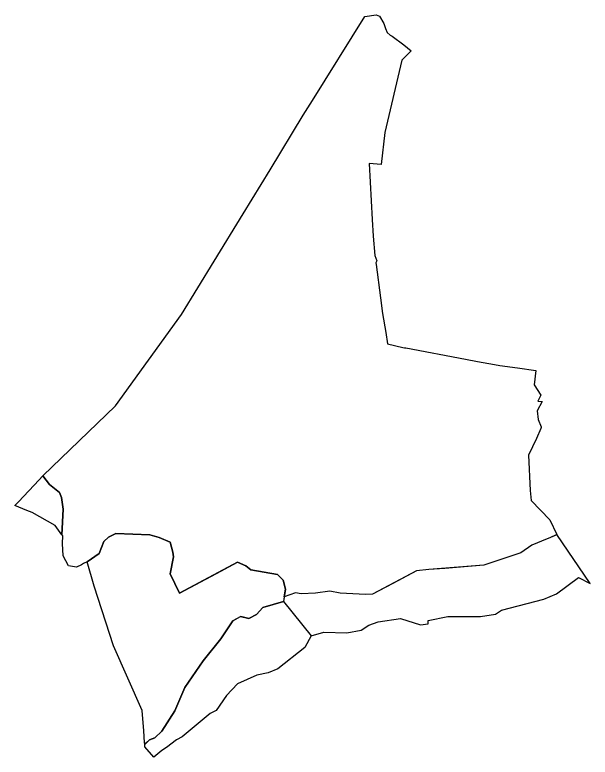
# Model space of a CAD drawing. Extents: x 14987 to 27544, y 5584 to 8136.
# Drawn here: x 20691 to 22583, y 5606 to 8049 of the extents above; entities that cross this region are included whole.
import ezdxf

# ---------------------------------------------------------------- set-up
doc = ezdxf.new("R2010")
doc.units = 0
doc.header["$LTSCALE"] = 10
doc.header["$MEASUREMENT"] = 0
doc.layers.add('HOJA', color=8, linetype='CONTINUOUS')

msp = doc.modelspace()

# ---------------------------------------------------------------- linework, layer by layer
at = {"layer": 'HOJA'}
for points in [[(20783.465, 6531.279), (20783.268, 6531.478), (21022.353, 6761.996), (21239.653, 7063.063), (21346.822, 7237.819), (21441.886, 7393.853), (21530.311, 7538.989), (21639.564, 7718.312), (21670.18, 7766.817), (21841.669, 8042.891), (21879.448, 8048.731), (21890.588, 8044.085), (21904.727, 8020.356), (21909.878, 8003.794), (21915.99, 7990.137), (21925.783, 7981.418), (21929.731, 7979.206), (21932.576, 7978.275), (21969.938, 7949.657), (21994.617, 7930.753), (21964.167, 7900.027), (21907.79, 7661.556), (21896.287, 7556.013), (21896.259, 7555.727), (21856.413, 7559.685), (21866.076, 7375.548), (21869.93, 7320.778), (21875.054, 7256.827), (21881.222, 7238.92), (21878.435, 7232.516), (21879.64, 7227.554), (21893.619, 7117.528), (21900.786, 7065.937), (21911.072, 7003.164), (21917.062, 6966.138), (21967.672, 6953.947), (21972.163, 6952.824), (21977.259, 6952.447), (22173.715, 6915.747), (22212.88, 6908.254), (22249.925, 6901.391), (22256.665, 6900.162), (22286.708, 6895.079), (22344.795, 6886.665), (22404.606, 6877.711), (22399.459, 6831.162), (22421.254, 6796.818), (22411.107, 6777.569), (22425.232, 6776.082), (22408.956, 6745.58), (22412.721, 6716.636), (22422.203, 6692.891), (22421.966, 6690.371), (22421.104, 6687.342), (22407.221, 6654.382), (22380.937, 6599.963), (22385.678, 6482.974), (22388.77, 6450.188), (22450.285, 6386.906), (22473.919, 6338.367), (22465.519, 6334.465), (22462.219, 6332.933), (22450.585, 6327.36), (22441.639, 6324.348), (22392.012, 6303.589), (22354.914, 6278.145), (22233.807, 6237.084), (22104.931, 6226.791), (22053.056, 6223.506), (22012.109, 6218.426), (21934.698, 6177.31), (21867.038, 6142.623), (21844.36, 6141.075), (21761.218, 6145.349), (21727.049, 6152.13), (21679.803, 6145.476), (21632.907, 6142.983), (21614.067, 6146.831), (21577.259, 6132.855), (21581.345, 6158.356), (21573.168, 6188.459), (21555.125, 6207.066), (21467.25, 6222.461), (21451.194, 6235.273), (21422.959, 6247.539), (21232.539, 6145.089), (21201.763, 6208.979), (21212.755, 6264.907), (21210.262, 6280.25), (21201.715, 6312.995), (21166.039, 6328.243), (21134.482, 6337.384), (21023.552, 6341.458), (20998.474, 6330.149), (20983.849, 6315.569), (20968.158, 6275.766), (20928.665, 6248.391), (20916.933, 6242.583), (20909.992, 6239.148), (20893.741, 6231.104), (20866.872, 6235.723), (20849.624, 6268.54), (20847.474, 6308.894), (20848.327, 6333.859), (20845.461, 6337.811), (20850.29, 6421.826), (20844.402, 6459.878), (20837.719, 6476.215), (20804.942, 6502.542), (20783.465, 6531.279), (20783.271, 6531.481)], [(20782.149, 6530.295), (20783.465, 6531.279), (20804.942, 6502.542), (20837.719, 6476.215), (20844.402, 6459.878), (20850.29, 6421.826), (20845.461, 6337.811), (20823.449, 6368.156), (20748.349, 6410.845), (20729.943, 6417.323), (20690.959, 6433.905), (20702.642, 6446.255), (20736.617, 6482.167), (20770.979, 6518.488)], [(21614.067, 6146.831), (21577.259, 6132.855), (21574.948, 6118.433), (21665.608, 6004.627), (21707.039, 6016.598), (21783.249, 6014.787), (21829.75, 6024.092), (21855.799, 6039.538), (21886.035, 6050.895), (21959.818, 6061.808), (22024.754, 6041.597), (22050.929, 6044.14), (22050.425, 6055.159), (22115.005, 6068.174), (22222.626, 6068.445), (22271.833, 6076.567), (22291.206, 6089.783), (22431.3, 6125.542), (22472.388, 6143.328), (22544.682, 6197.459), (22583.305, 6176.791), (22473.919, 6338.367), (22450.585, 6327.36), (22441.639, 6324.348), (22392.012, 6303.589), (22354.914, 6278.145), (22233.807, 6237.084), (22053.056, 6223.506), (22012.109, 6218.426), (21867.038, 6142.623), (21844.36, 6141.075), (21761.218, 6145.349), (21727.049, 6152.13), (21679.803, 6145.476), (21632.907, 6142.983)], [(21118.279, 5647.853), (21133.731, 5662.343), (21151.806, 5669.67), (21174.226, 5691.711), (21217.105, 5757.664), (21249.694, 5835.218), (21309.885, 5922.192), (21368.652, 5995.452), (21408.409, 6054.437), (21433.703, 6068.32), (21460.214, 6062.55), (21485.759, 6075.018), (21507.104, 6098.487), (21574.948, 6118.433), (21665.608, 6004.627), (21644.923, 5966.287), (21556.18, 5896.224), (21524.36, 5882.783), (21487.028, 5876.028), (21423.729, 5847.013), (21387.665, 5808.625), (21353.571, 5759.693), (21333.446, 5749.086), (21241.739, 5672.021), (21222.359, 5662.238), (21189.648, 5637.742), (21174.433, 5627.456), (21148.399, 5605.678), (21118.832, 5640.162)]]:
    msp.add_lwpolyline(points, close=True, dxfattribs=at)
for points in [[(20928.665, 6248.391), (20968.158, 6275.766), (20983.849, 6315.569), (20998.474, 6330.149), (21023.552, 6341.458), (21134.482, 6337.384)], [(20928.665, 6248.391), (20968.158, 6275.766), (20983.849, 6315.569), (20998.474, 6330.149), (21023.552, 6341.458), (21134.482, 6337.384), (21166.039, 6328.243), (21201.715, 6312.995), (21210.262, 6280.25), (21212.755, 6264.907), (21201.763, 6208.979), (21232.539, 6145.089), (21353.949, 6209.875), (21422.959, 6247.539), (21451.194, 6235.273), (21467.25, 6222.461), (21555.125, 6207.066), (21573.168, 6188.459), (21581.345, 6158.356), (21574.948, 6118.433), (21507.104, 6098.487), (21485.759, 6075.018), (21460.214, 6062.55), (21434.608, 6068.123), (21408.409, 6054.437), (21368.652, 5995.452), (21309.885, 5922.192), (21249.694, 5835.218), (21217.105, 5757.664), (21174.226, 5691.711), (21151.806, 5669.67), (21133.731, 5662.343), (21130.072, 5658.912), (21127.578, 5656.573), (21120.001, 5649.467), (21118.279, 5647.853), (21117.874, 5653.497), (21115.094, 5692.151), (21110.247, 5759.564), (21015.504, 5971.79), (20951.972, 6168.73), (20928.665, 6248.391)]]:
    msp.add_lwpolyline(points, dxfattribs=at)

doc.saveas('drawing.dxf')
